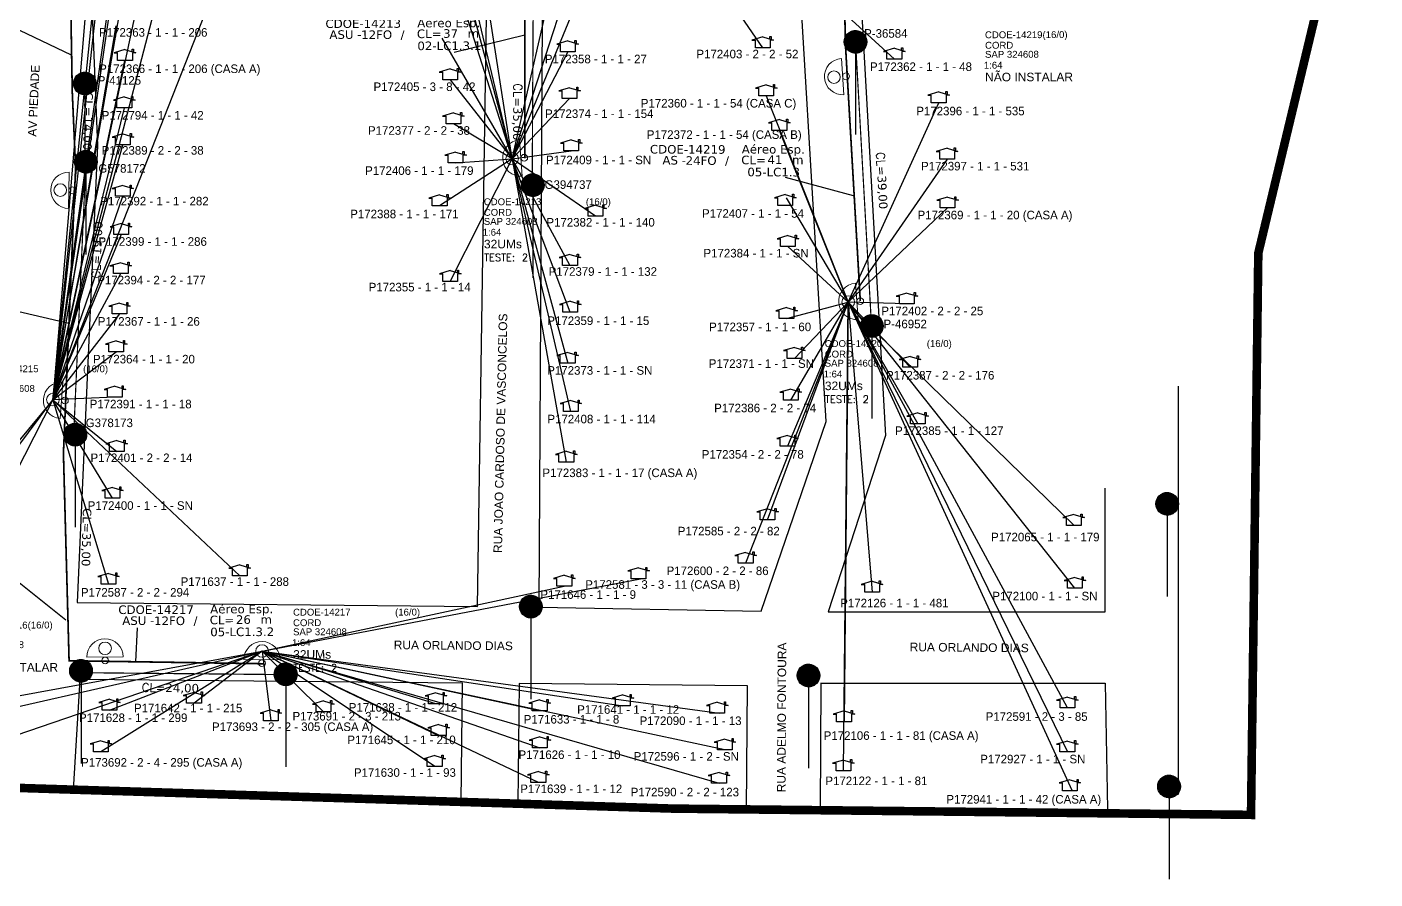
# Model space of a CAD drawing. Extents: x 4313 to 28038, y -9425 to 4777.
# Drawn here: x 13942 to 15514, y 1689 to 2683 of the extents above; entities that cross this region are included whole.
import ezdxf
from ezdxf.enums import TextEntityAlignment as Align

# ---------------------------------------------------------------- set-up
doc = ezdxf.new("R2010")
doc.units = ezdxf.units.DM
doc.header["$MEASUREMENT"] = 0
for name, color, linetype, lineweight in [("20.0-LEGENDA DOS CDO'S", 1, 'Continuous', 0), ('20.2-CDO_POSTE', 1, 'Continuous', 5), ('20.6-CORDOALHA_SUPORTE', 7, 'Continuous', 25)]:
    doc.layers.add(name, color=color, linetype=linetype, lineweight=lineweight)
for name, color, linetype in [('CAP a instalar', 1, 'Continuous'), ('celulas gpon', 7, 'Continuous'), ('label_cabos', 7, 'Continuous'), ('locais', 7, 'Continuous'), ('locais legendas', 7, 'Continuous'), ('QUADRA', 7, 'Continuous'), ('Segmento de Logradouro Texto', 238, 'Continuous'), ('surveys', 7, 'Continuous'), ('surveys legendas', 7, 'Continuous')]:
    doc.layers.add(name, color=color, linetype=linetype)
doc.layers.add('DROP DE CLIENTE', color=140, linetype='Continuous', plot=False)
doc.styles.add('ARIAL', font='arial.ttf')
doc.styles.add('DIGICADE', font='arial.ttf')
doc.styles.add('ROMANS', font='romans.shx')
doc.styles.add('siredit', font='verdana.ttf')
doc.linetypes.add('FENCELINE1', pattern='A,0.25,-0.1,[133,ltypeshp.shx,S=0.1,R=0,X=-0.1,Y=0],-0.1,1', length=1.45)
doc.dimstyles.new('CC', dxfattribs={"dimtxt": 1, "dimasz": 2, "dimexe": 0.18, "dimexo": 0.0625, "dimgap": 0.09, "dimtad": 0, "dimdec": 0, "dimrnd": 1, "dimzin": 0, "dimdsep": 46, "dimtxsty": 'siredit', "dimblk": 'NONE', "dimcen": 0, "dimse1": 1, "dimse2": 1, "dimsd1": 1, "dimsd2": 1, "dimclrt": 7, "dimadec": 0, "dimazin": 0, "dimtfac": 1, "dimtdec": 0, "dimtofl": 0, "dimtmove": 0, "dimatfit": 3, "dimfxl": 0, "dimtolj": 1, "dimtzin": 0, "dimarcsym": 0})

# ---------------------------------------------------------------- blocks, each defined once
blk = doc.blocks.new('*X22')
at = {"color": 0}
for p, q in [((-0.679997, 0.416018), (-0.018018, 1.077997)), ((-0.679809, 0.433884), (-0.035884, 1.077809)), ((-0.679715, 0.398622), (-0.000622, 1.077715)), ((-0.67911, 0.452261), (-0.054261, 1.07711)), ((-0.678999, 0.381661), (0.016339, 1.076999)), ((-0.677877, 0.365105), (0.032895, 1.075877)), ((-0.677853, 0.471196), (-0.073196, 1.075853)), ((-0.676376, 0.348929), (0.049071, 1.074376)), ((-0.675978, 0.490748), (-0.092748, 1.073978)), ((-0.674518, 0.333109), (0.064891, 1.072518)), ((-0.673417, 0.510987), (-0.112987, 1.071417)), ((-0.672323, 0.317627), (0.080373, 1.070323)), ((-0.67008, 0.532002), (-0.134002, 1.06808)), ((-0.669809, 0.302463), (0.095537, 1.067809)), ((-0.666991, 0.287604), (0.110396, 1.064991)), ((-0.665856, 0.553903), (-0.155903, 1.063856)), ((-0.663883, 0.273034), (0.124966, 1.061883)), ((-0.660603, 0.576834), (-0.178834, 1.058603)), ((-0.660497, 0.258742), (0.139258, 1.058497)), ((-0.656846, 0.244715), (0.153285, 1.054846)), ((-0.654125, 0.600989), (-0.202989, 1.052125)), ((-0.652938, 0.230945), (0.167055, 1.050938)), ((-0.648783, 0.217422), (0.180578, 1.046783)), ((-0.646156, 0.626637), (-0.228637, 1.044156)), ((-0.64439, 0.204138), (0.193862, 1.04239)), ((-0.639766, 0.191085), (0.206915, 1.037766)), ((-0.636298, 0.654172), (-0.256172, 1.034298)), ((-0.634917, 0.178256), (0.219744, 1.032917)), ((-0.62985, 0.165645), (0.232355, 1.02785)), ((-0.624571, 0.153247), (0.244753, 1.022571)), ((-0.623925, 0.684222), (-0.286222, 1.021925)), ((-0.619084, 0.141056), (0.256944, 1.017084)), ((-0.613395, 0.129067), (0.268933, 1.011395)), ((-0.607932, 0.717893), (-0.319893, 1.005932)), ((-0.607508, 0.117277), (0.280723, 1.005508)), ((-0.601426, 0.10568), (0.29232, 0.999426)), ((-0.595154, 0.094275), (0.303725, 0.993154)), ((-0.588694, 0.083057), (0.314943, 0.986694)), ((-0.58596, 0.757543), (-0.359543, 0.98396)), ((-0.58205, 0.072024), (0.325976, 0.98005)), ((-0.575224, 0.061172), (0.336828, 0.973224)), ((-0.568219, 0.0505), (0.3475, 0.966219)), ((-0.561036, 0.040005), (0.357995, 0.959036)), ((-0.553678, 0.029685), (0.368315, 0.951678)), ((-0.550397, 0.810783), (-0.412783, 0.948397)), ((-0.546146, 0.01954), (0.37846, 0.944146)), ((-0.538442, 0.009566), (0.388434, 0.936442)), ((-0.530567, -0.000236), (0.398236, 0.928567)), ((-0.522522, -0.009869), (0.407869, 0.920522)), ((-0.514308, -0.019333), (0.417333, 0.912308)), ((-0.505925, -0.028628), (0.426628, 0.903925)), ((-0.497375, -0.037756), (0.435756, 0.895375)), ((-0.488657, -0.046715), (0.444715, 0.886657)), ((-0.479772, -0.055508), (0.453508, 0.877772)), ((-0.470719, -0.064133), (0.462133, 0.868719)), ((-0.461499, -0.07259), (0.47059, 0.859499)), ((-0.45211, -0.080879), (0.478879, 0.85011)), ((-0.442553, -0.089), (0.487, 0.840553)), ((-0.432826, -0.096951), (0.494951, 0.830826)), ((-0.422929, -0.104731), (0.502731, 0.820929)), ((-0.41286, -0.11234), (0.51034, 0.81086)), ((-0.402619, -0.119776), (0.517776, 0.800619)), ((-0.392202, -0.127037), (0.525037, 0.790202)), ((-0.381609, -0.134122), (0.532122, 0.779609)), ((-0.370838, -0.141028), (0.539028, 0.768838)), ((-0.359886, -0.147754), (0.545754, 0.757886)), ((-0.348751, -0.154296), (0.552296, 0.746751)), ((-0.337429, -0.160652), (0.558652, 0.735429)), ((-0.325919, -0.16682), (0.56482, 0.723919)), ((-0.314215, -0.172794), (0.570794, 0.712215)), ((-0.302316, -0.178572), (0.576572, 0.700316)), ((-0.290215, -0.184149), (0.582149, 0.688215)), ((-0.27791, -0.189522), (0.587522, 0.67591)), ((-0.265395, -0.194684), (0.592684, 0.663395)), ((-0.252664, -0.199631), (0.597631, 0.650664)), ((-0.239711, -0.204356), (0.602356, 0.637711)), ((-0.226531, -0.208853), (0.606853, 0.624531)), ((-0.213115, -0.213115), (0.611115, 0.611115)), ((-0.199456, -0.217134), (0.615134, 0.597456)), ((-0.185546, -0.220901), (0.618901, 0.583546)), ((-0.171373, -0.224406), (0.622406, 0.569373)), ((-0.156929, -0.22764), (0.62564, 0.554929)), ((-0.1422, -0.230589), (0.628589, 0.5402)), ((-0.127174, -0.23324), (0.63124, 0.525174)), ((-0.111836, -0.23558), (0.63358, 0.509836)), ((-0.096169, -0.23759), (0.63559, 0.494169)), ((-0.080154, -0.239253), (0.637253, 0.478154)), ((-0.06377, -0.240547), (0.638547, 0.46177)), ((-0.046993, -0.241448), (0.639448, 0.444993)), ((-0.029795, -0.241927), (0.639927, 0.427795)), ((-0.012144, -0.241953), (0.639953, 0.410144)), ((0.006, -0.241488), (0.639488, 0.392)), ((0.024679, -0.240486), (0.638486, 0.373321)), ((0.043948, -0.238895), (0.636895, 0.354052)), ((0.063871, -0.236649), (0.634649, 0.334129)), ((0.084528, -0.23367), (0.63167, 0.313472)), ((0.106018, -0.229858), (0.627858, 0.291982)), ((0.12847, -0.225084), (0.623084, 0.26953)), ((0.152051, -0.21918), (0.61718, 0.245949)), ((0.176993, -0.211916), (0.609916, 0.221007)), ((0.203627, -0.20296), (0.60096, 0.194373)), ((0.232456, -0.191808), (0.589808, 0.165544)), ((0.264325, -0.177617), (0.575617, 0.133675)), ((0.300865, -0.158754), (0.556754, 0.097135)), ((0.346227, -0.13107), (0.52907, 0.051773)), ((0.43272, -0.062254), (0.460254, -0.03472))]:
    blk.add_line(p, q, dxfattribs=at)
blk = doc.blocks.new('POLE_POLE')
at = {"color": 0}
blk.add_line((-0.0000002, -0.00000239), (-0.0000002, -0.00004983), dxfattribs=at)
blk.add_circle((-0.0000002, 0.00000418), 0.0000066, dxfattribs=at)
at = {"color": 0, "xscale": 1e-05, "yscale": 1e-05, "zscale": 1e-05}
blk.add_blockref('*X22', (0, 0), dxfattribs=at)
blk = doc.blocks.new('SURVEY_SURVEY')
for p, q in [((0, 0.0000127), (-0.0000126, 0.000009)), ((-0.0000126, 0.000009), (-0.0000086, 0.000009)), ((-0.0000086, 0), (-0.0000086, 0.000009)), ((0.0000086, 0), (-0.0000086, 0)), ((0, 0.0000127), (0.0000126, 0.000009)), ((0.0000084, 0.0000132), (0.0000098, 0.0000132)), ((0.0000084, 0.0000103), (0.0000084, 0.0000132)), ((0.0000126, 0.000009), (0.0000086, 0.000009)), ((0.0000086, 0.000009), (0.0000086, 0)), ((0.0000098, 0.0000132), (0.0000098, 0.0000099))]:
    blk.add_line(p, q)
blk = doc.blocks.new('*U33')
at = {"color": 0}
blk.add_line((2.14, -0.58), (-2.1, -0.68), dxfattribs=at)
for centre, radius in [((0, 0.38), 0.733), ((0.03, -1.03), 0.393)]:
    blk.add_circle(centre, radius, dxfattribs=at)
blk.add_arc((0.02, -0.63), 2.12, 1.3782, 181.3782, dxfattribs=at)
blk = doc.blocks.new('CDOE_CT_POSTE')
at = {"layer": "20.0-LEGENDA DOS CDO'S", "color": 0, "style": 'ARIAL'}
for tag, p in [('CDO_N', (0.12, 5.25)), ('CORDOALHA', (0.12, 4.02)), ('SAP', (0.12, 2.96)), ('1:XX', (0.14, 1.23)), ('UMS', (0.14, 0.22))]:
    blk.add_attdef(tag, p, '', height=0.68, rotation=0.118, dxfattribs=at)
blk.add_attdef('FIBRAS_UTILIZADAS', text='', height=0.68, rotation=0.118, dxfattribs=at).set_placement((7.83, 5.26), align=Align.CENTER)
blk = doc.blocks.new('Teste  FTTH')
at = {"color": 0, "lineweight": 0, "style": 'ROMANS'}
for tag, p in [('TESTE', (-2.302, -0.29)), ('QTDE', (0.212, -0.29))]:
    blk.add_attdef(tag, p, '', height=0.48, dxfattribs=at)
for tag, p, flags in [('FID', (-2.227, -1.253), 1), ('FATOR', (-2.227, -2.028), 3), ('ID_ATIVIDADE', (-2.227, -2.716), 3)]:
    blk.add_attdef(tag, p, '', height=0.48, dxfattribs=dict(at, flags=flags))
blk = doc.blocks.new('*U97')
at = {"layer": '20.6-CORDOALHA_SUPORTE', "const_width": 0.139}
for points in [[(-20.84, -0.38, 1.175511), (-20.83, 0.47)], [(7.83, 0.47, 1.231752), (7.83, -0.38)]]:
    blk.add_lwpolyline(points, format="xyb", dxfattribs=at)
blk.add_lwpolyline([(-20.3, 0.04), (7.31, 0.04)], dxfattribs=at)
at = {"layer": '20.6-CORDOALHA_SUPORTE', "color": 0, "lineweight": 0, "style": 'ROMANS'}
blk.add_attdef('LANCE', text='', height=1, dxfattribs=at).set_placement((-0.54, -2.21), align=Align.RIGHT)
at = {"layer": '20.6-CORDOALHA_SUPORTE', "color": 0, "style": 'siredit'}
blk.add_attdef('QTDE', (-0.54, -2.21), '', height=1, rotation=359.69, dxfattribs=at)
at = {"layer": '20.6-CORDOALHA_SUPORTE', "color": 0, "lineweight": 0, "style": 'ROMANS'}
for tag, p, flags in [('FATOR', (-5.2, -4.44), 3), ('ID_ATIVIDADE', (-5.2, -6.67), 3), ('FID', (-5.2, -8.9), 1)]:
    blk.add_attdef(tag, p, '', height=1, dxfattribs=dict(at, flags=flags))
blk = doc.blocks.new('*U98')
at = {"layer": '20.6-CORDOALHA_SUPORTE', "const_width": 0.139}
for points in [[(-20.84, -0.38, 1.175511), (-20.83, 0.47)], [(10.84, 0.47, 1.231752), (10.84, -0.38)]]:
    blk.add_lwpolyline(points, format="xyb", dxfattribs=at)
blk.add_lwpolyline([(-20.3, 0.04), (10.32, 0.04)], dxfattribs=at)
at = {"layer": '20.6-CORDOALHA_SUPORTE', "color": 0, "lineweight": 0, "style": 'ROMANS'}
blk.add_attdef('LANCE', text='', height=1, dxfattribs=at).set_placement((-0.54, -2.21), align=Align.RIGHT)
at = {"layer": '20.6-CORDOALHA_SUPORTE', "color": 0, "style": 'siredit'}
blk.add_attdef('QTDE', (-0.54, -2.21), '', height=1, rotation=359.69, dxfattribs=at)
at = {"layer": '20.6-CORDOALHA_SUPORTE', "color": 0, "lineweight": 0, "style": 'ROMANS'}
for tag, p, flags in [('FATOR', (-5.2, -4.44), 3), ('ID_ATIVIDADE', (-5.2, -6.67), 3), ('FID', (-5.2, -8.9), 1)]:
    blk.add_attdef(tag, p, '', height=1, dxfattribs=dict(at, flags=flags))
blk = doc.blocks.new('*U99')
at = {"layer": '20.6-CORDOALHA_SUPORTE', "const_width": 0.139}
for points in [[(-20.84, -0.38, 1.175511), (-20.83, 0.47)], [(9.44, 0.47, 1.231752), (9.44, -0.38)]]:
    blk.add_lwpolyline(points, format="xyb", dxfattribs=at)
blk.add_lwpolyline([(-20.3, 0.04), (8.91, 0.04)], dxfattribs=at)
at = {"layer": '20.6-CORDOALHA_SUPORTE', "color": 0, "lineweight": 0, "style": 'ROMANS'}
blk.add_attdef('LANCE', text='', height=1, dxfattribs=at).set_placement((-0.54, -2.21), align=Align.RIGHT)
at = {"layer": '20.6-CORDOALHA_SUPORTE', "color": 0, "style": 'siredit'}
blk.add_attdef('QTDE', (-0.54, -2.21), '', height=1, rotation=359.69, dxfattribs=at)
at = {"layer": '20.6-CORDOALHA_SUPORTE', "color": 0, "lineweight": 0, "style": 'ROMANS'}
for tag, p, flags in [('FATOR', (-5.2, -4.44), 3), ('ID_ATIVIDADE', (-5.2, -6.67), 3), ('FID', (-5.2, -8.9), 1)]:
    blk.add_attdef(tag, p, '', height=1, dxfattribs=dict(at, flags=flags))
blk = doc.blocks.new('*U100')
at = {"layer": '20.6-CORDOALHA_SUPORTE', "const_width": 0.139}
for points in [[(-20.84, -0.38, 1.175511), (-20.83, 0.47)], [(1.46, 0.47, 1.231752), (1.46, -0.38)]]:
    blk.add_lwpolyline(points, format="xyb", dxfattribs=at)
blk.add_lwpolyline([(-20.3, 0.04), (0.94, 0.04)], dxfattribs=at)
at = {"layer": '20.6-CORDOALHA_SUPORTE', "color": 0, "lineweight": 0, "style": 'ROMANS'}
blk.add_attdef('LANCE', text='', height=1, dxfattribs=at).set_placement((-0.54, -2.21), align=Align.RIGHT)
at = {"layer": '20.6-CORDOALHA_SUPORTE', "color": 0, "style": 'siredit'}
blk.add_attdef('QTDE', (-0.54, -2.21), '', height=1, rotation=359.69, dxfattribs=at)
at = {"layer": '20.6-CORDOALHA_SUPORTE', "color": 0, "lineweight": 0, "style": 'ROMANS'}
for tag, p, flags in [('FATOR', (-5.2, -4.44), 3), ('ID_ATIVIDADE', (-5.2, -6.67), 3), ('FID', (-5.2, -8.9), 1)]:
    blk.add_attdef(tag, p, '', height=1, dxfattribs=dict(at, flags=flags))
blk = doc.blocks.new('Inst CB ESP CFOA-SM-ASU-120-S-12')
at = {"layer": 'label_cabos', "color": 0, "style": 'siredit'}
for tag, flags, p in [('ID_ATIVIDADE', 3, (1.31, 2.67)), ('FATOR', 1, (11.56, 2.55))]:
    blk.add_attdef(tag, text='', height=1, rotation=359.69, dxfattribs=dict(at, flags=flags)).set_placement(p, align=Align.MIDDLE_CENTER)
for tag, p in [('DESTINO_CABO', (3.13, 1.26)), ('TIPO_CABO', (13.11, 1.24)), ('TIPO_CABO', (1.26, 0)), ('CABO', (4.69, -0.05)), ('/', (7.71, -0.05)), ('LANCE', (10.81, 0)), ('UND', (15.96, 0)), ('FID', (13.15, -1.41))]:
    blk.add_attdef(tag, text='', height=1, rotation=359.69, dxfattribs=at).set_placement(p, align=Align.MIDDLE_CENTER)
blk.add_attdef('QTDE', (12.43, -0.47), '', height=1, rotation=359.69, dxfattribs=at)
blk = doc.blocks.new('_None')
blk = doc.blocks.new('Inst CB ESP CFOA-SM-AS-80-TS-24')
at = {"layer": 'label_cabos', "color": 0, "style": 'siredit'}
for tag, flags, p in [('ID_ATIVIDADE', 3, (1.31, 2.67)), ('FATOR', 1, (11.56, 2.55))]:
    blk.add_attdef(tag, text='', height=1, rotation=359.69, dxfattribs=dict(at, flags=flags)).set_placement(p, align=Align.MIDDLE_CENTER)
for tag, p in [('DESTINO_CABO', (3.13, 1.26)), ('TIPO_CABO', (13.11, 1.24)), ('TIPO_CABO', (1.76, 0)), ('CABO', (4.69, -0.05)), ('/', (7.71, -0.05)), ('LANCE', (10.81, 0)), ('UND', (15.96, 0)), ('FID', (13.15, -1.41))]:
    blk.add_attdef(tag, text='', height=1, rotation=359.69, dxfattribs=at).set_placement(p, align=Align.MIDDLE_CENTER)
blk.add_attdef('QTDE', (12.43, -0.47), '', height=1, rotation=359.69, dxfattribs=at)
blk = doc.blocks.new('Inst CDOE-16 CAIXA DIST OPT CDOE 48F_16D C_SPL_2_1_8')
at = {"layer": "20.0-LEGENDA DOS CDO'S", "color": 0}
for tag, p, style, flags in [('ID_ATIVIDADE', (0.12, 6.47), 'ARIAL', 3), ('FATOR', (7.92, 6.47), 'ARIAL', 1), ('QTDE', (0.1, -1.17), 'DIGICADE', 3)]:
    blk.add_attdef(tag, p, '', height=0.8, rotation=0.118, dxfattribs=dict(at, style=style, flags=flags))
at = {"layer": "20.0-LEGENDA DOS CDO'S", "color": 0, "style": 'ARIAL'}
for tag, p, height in [('CORDOALHA', (0.12, 4.02), 0.8), ('FID', (0.12, 5.25), 0.8), ('SAP', (0.12, 2.96), 0.8), ('1:XX', (-0.01, 1.7), 0.8), ('UMS', (0.14, 0.22), 1)]:
    blk.add_attdef(tag, p, '', height=height, rotation=0.118, dxfattribs=at)
blk.add_attdef('FIBRAS_UTILIZADAS', text='', height=0.8, rotation=0.118, dxfattribs=at).set_placement((13.48, 5.26), align=Align.CENTER)

msp = doc.modelspace()

# ---------------------------------------------------------------- linework, layer by layer
at = {"layer": 'CAP a instalar', "linetype": 'FENCELINE1', "ltscale": 5, "const_width": 2}
for points in [[(13459.2, 3125.9), (13527.5, 3129.5), (13846.2, 3086.3), (14265.3, 3048.1), (14537, 3018.7), (14745.9, 3007.1), (14890.8, 2940.6), (14896.1, 2663.5), (14913.5, 2363)], [(14561.4, 3015.3), (14486.5, 3017.4), (13849.1, 3078.7), (13990.6, 2828.5), (13994.4, 2607.2), (13998.3, 2518.4), (13984.1, 2185.6), (13990.7, 1943.6), (14217.1, 1940.1)], [(14561.4, 3015.3), (14532.1, 3011.5), (14522.5, 2796.8), (14522.1, 2529.5)]]:
    msp.add_lwpolyline(points, dxfattribs=at)
at = {"layer": 'celulas gpon', "color": 116, "linetype": 'Continuous', "lineweight": 200, "const_width": 10}
msp.add_lwpolyline([(13632.6, 1804.7), (14695.4, 1771.1), (15369.2, 1763.8), (15377.7, 2419.1), (15507.9, 2962.4), (15025.8, 3124.9), (14848.4, 3186.6), (14745, 3231.8), (14664.2, 3263.4), (14570.6, 3141.7), (14124.4, 3174.9), (13748.9, 3223.8)], dxfattribs=at)
at = {"layer": 'DROP DE CLIENTE'}
for points in [[(14157.6, 3120.2), (13971.9, 2248.1)], [(14799.7, 2658.6), (14564.2, 3001.6), (14951.3, 2894.1)], [(14953.2, 2645.3), (14564.2, 3001.6), (14981, 2948.6)], [(14033.5, 2983.3), (13971.9, 2248.1), (14160.2, 2971.6)], [(14250.9, 2957.4), (13971.9, 2248.1)], [(14043, 2893.3), (13971.9, 2248.1), (14042.7, 2941.8)], [(14419.7, 2857.2), (14507.5, 2529.2), (14442.3, 2948.5)], [(14629.1, 2825.5), (14507.5, 2529.2), (14586, 2872.5)], [(14051, 2792.7), (13971.9, 2248.1), (14055.4, 2840.7)], [(14430.8, 2769.4), (14507.5, 2529.2), (14437.9, 2821.4)], [(14045.3, 2684.1), (13971.9, 2248.1), (14056.7, 2741.4)], [(14572.3, 2653.8), (14507.5, 2529.2), (14575.1, 2737.8)], [(14435.2, 2386), (14507.5, 2529.2), (14425.8, 2669.9)], [(14055.1, 2588.5), (13971.9, 2248.1), (14055.9, 2643.8)], [(14435.1, 2621.2), (14507.5, 2529.2), (14439, 2569.8)], [(14574.4, 2599.3), (14507.5, 2529.2), (14576.4, 2538.4)], [(14803.8, 2602.6), (14899.5, 2362), (14819.1, 2562.2)], [(15014.7, 2528.7), (14899.5, 2362), (15004.9, 2594.3)], [(14051.4, 2440.8), (13971.9, 2248.1), (14053.5, 2545.5)], [(14441.5, 2524.2), (14507.5, 2529.2), (14422.9, 2474.2)], [(14604.7, 2462.1), (14507.5, 2529.2), (14574.9, 2404.8)], [(14575.2, 2350.3), (14507.5, 2529.2), (14572.2, 2290.5)], [(14575.9, 2234.5), (14507.5, 2529.2), (14570.6, 2175.2)], [(13971.9, 2248.1), (14053.4, 2485.3)], [(14827.2, 2483.4), (14899.5, 2362), (14829.1, 2426.9)], [(14967.9, 2359.8), (14899.5, 2362), (15015.3, 2471.7)], [(13814.7, 2037.7), (13971.9, 2248.1), (14051, 2395.2)], [(14805.4, 2108.1), (14899.5, 2362), (14779.8, 2057.3)], [(14827.5, 2342.9), (14899.5, 2362), (14836.7, 2296.3)], [(14899.5, 2362), (14828.6, 2193.7)], [(14832.4, 2247.7), (14899.5, 2362)], [(14893.8, 1815), (14899.5, 2362), (14894.5, 1872.3)], [(14899.5, 2362), (15160.5, 1792)], [(14971.6, 2285.9), (14899.5, 2362), (14980.5, 2220)], [(15163.8, 2028.1), (14899.5, 2362), (14927.2, 2023.6)], [(15155.1, 1888.5), (14899.5, 2362), (15155, 1837.2)], [(14049.5, 2348.1), (13971.9, 2248.1), (14045.7, 2304)], [(14902.5, 2355.4), (15162.8, 2101.5)], [(14044.1, 2251.1), (13971.9, 2248.1), (14046.3, 2187.7)], [(13971.9, 2248.1), (13676.2, 1892)], [(13971.9, 2248.1), (13794.5, 1900.3)], [(13971.9, 2248.1), (14189.7, 2042.6)], [(14041.3, 2133.1), (13971.9, 2248.1), (14036.7, 2032.8)], [(13665.9, 1853.9), (14215.8, 1954.8), (14568.3, 2030.6)], [(14215.8, 1954.8), (14657.2, 2039.3)], [(13900.6, 1883.2), (14215.8, 1954.8), (13900, 1846.6)], [(14037.8, 1886), (14215.8, 1954.8), (14027.7, 1837.5)], [(14417.1, 1820.3), (14215.8, 1954.8), (14136.4, 1894)], [(14215.8, 1954.8), (14749.3, 1882.4)], [(14287.3, 1884), (14215.8, 1954.8), (14226, 1873.6)], [(14418.5, 1893.5), (14215.8, 1954.8), (14421.7, 1856.4)], [(14539.5, 1885.1), (14215.8, 1954.8), (14539.8, 1842)], [(14538, 1801.7), (14215.8, 1954.8), (14636.6, 1891)], [(14755.5, 1839.6), (14215.8, 1954.8), (14748.7, 1800.6)]]:
    msp.add_lwpolyline(points, dxfattribs=at)
at = {"layer": 'QUADRA', "ltscale": 5e-05}
for p, q in [((15199, 2000.8), (15199, 2145)), ((14876, 2000.8), (15199, 2000.8)), ((14867, 1917.6), (15199, 1917.6)), ((15199, 1917.6), (15202, 1770.3))]:
    msp.add_line(p, q, dxfattribs=at)
for points in [[(15157.1, 3080.6), (15121.5, 3054.8), (15073.6, 3025.5), (15004.7, 2999.3), (14901.6, 2938.2), (14942.7, 2206.3), (14876, 2000.8)], [(14004.8, 3014.6), (14023.9, 2544.6), (14000.1, 2011.6), (14467, 2006.9), (14481.8, 2976.1), (14004.8, 3014.6)], [(14543.9, 2969.1), (14538.5, 2006.1), (14797.8, 2001.6), (14873.6, 2222.8), (14830.7, 2943.9), (14543.9, 2969.1)], [(15284.6, 1787.6), (15284.6, 2263.8)], [(14003.2, 1921.8), (13995.6, 1793.2)], [(14448, 1779), (14449.4, 1917.6), (14003.2, 1921.8)], [(14515.6, 1916.9), (14514.2, 1776.9)], [(14780.7, 1770.2), (14782, 1914.4), (14515.6, 1916.9)], [(14867.4, 1917.6), (14866.8, 1769.3)]]:
    msp.add_lwpolyline(points, dxfattribs=at)

# ---------------------------------------------------------------- block references
at = {"layer": "20.0-LEGENDA DOS CDO'S", "color": 8}
ref = msp.add_blockref('CDOE_CT_POSTE', (15057.7, 2617.2), dxfattribs=dict(at, xscale=10, yscale=10, zscale=10))
ref.add_attrib('CDO_N', 'CDOE-14219', (15058.9, 2669.7), dxfattribs={"color": 0, "height": 8, "rotation": 0.118, "style": 'ARIAL'})
ref.add_attrib('CORDOALHA', 'CORD', (15059, 2657.5), dxfattribs={"color": 0, "height": 8, "rotation": 0.118, "style": 'ARIAL'})
ref.add_attrib('SAP', 'SAP 324608', (15059, 2646.9), dxfattribs={"color": 0, "height": 8, "rotation": 0.118, "style": 'ARIAL'})
ref.add_attrib('1:XX', '1:64', (15057.6, 2634.2), dxfattribs={"color": 0, "height": 8, "rotation": 0.118, "style": 'ARIAL'})
ref.add_attrib('UMS', 'NÃO INSTALAR', (15059.1, 2619.4), dxfattribs={"color": 0, "height": 10, "rotation": 0.118, "style": 'ARIAL'})
ref.add_attrib('FIBRAS_UTILIZADAS', '   (16/0)', dxfattribs={"color": 0, "height": 8, "rotation": 0.118, "style": 'ARIAL'}).set_placement((15136, 2669.9), align=Align.CENTER)
at = {"layer": "20.0-LEGENDA DOS CDO'S", "lineweight": 0, "xscale": 10, "yscale": 10, "zscale": 10}
for p, values in [((14473.2, 2422.4), {'FID': 'CDOE-14213', 'CORDOALHA': 'CORD', 'SAP': 'SAP 324608', '1:XX': '1:64', 'UMS': '32UMs', 'FIBRAS_UTILIZADAS': '(16/0)'}), ((14870.8, 2257), {'FID': 'CDOE-14220', 'CORDOALHA': 'CORD', 'SAP': 'SAP 324608', '1:XX': '1:64', 'UMS': '32UMs', 'FIBRAS_UTILIZADAS': '(16/0)'}), ((13886.8, 2227.5), {'FID': 'CDOE-14215', 'CORDOALHA': 'CORD', 'SAP': 'SAP 324608', '1:XX': '1:64', 'UMS': '32UMs', 'FIBRAS_UTILIZADAS': '(16/0)'}), ((14250.7, 1943.7), {'FID': 'CDOE-14217', 'CORDOALHA': 'CORD', 'SAP': 'SAP 324608', '1:XX': '1:64', 'UMS': '32UMs', 'FIBRAS_UTILIZADAS': '(16/0)'})]:
    msp.add_blockref('Inst CDOE-16 CAIXA DIST OPT CDOE 48F_16D C_SPL_2_1_8', p, dxfattribs=at).add_auto_attribs(values)
at = {"layer": "20.0-LEGENDA DOS CDO'S", "lineweight": 0, "xscale": 17.50499999999995, "yscale": 17.50499999999995, "zscale": 17.50499999999995, "rotation": 0.004078562105398152}
for p in [(14515, 2414.9), (14912.6, 2249.5), (14292.5, 1936.2)]:
    msp.add_blockref('Teste  FTTH', p, dxfattribs=at).add_auto_attribs({'TESTE': 'TESTE:', 'QTDE': '2'})
at = {"layer": "20.0-LEGENDA DOS CDO'S", "color": 8}
ref = msp.add_blockref('CDOE_CT_POSTE', (13874, 1928.6), dxfattribs=dict(at, xscale=10, yscale=10, zscale=10))
ref.add_attrib('CDO_N', 'CDOE-14216', (13875.2, 1981), dxfattribs={"color": 0, "height": 8, "rotation": 0.118, "style": 'ARIAL'})
ref.add_attrib('CORDOALHA', 'CORD', (13875.2, 1968.8), dxfattribs={"color": 0, "height": 8, "rotation": 0.118, "style": 'ARIAL'})
ref.add_attrib('SAP', 'SAP 324608', (13875.3, 1958.2), dxfattribs={"color": 0, "height": 8, "rotation": 0.118, "style": 'ARIAL'})
ref.add_attrib('1:XX', '1:64', (13873.9, 1945.6), dxfattribs={"color": 0, "height": 8, "rotation": 0.118, "style": 'ARIAL'})
ref.add_attrib('UMS', 'NÃO INSTALAR', (13875.4, 1930.7), dxfattribs={"color": 0, "height": 10, "rotation": 0.118, "style": 'ARIAL'})
ref.add_attrib('FIBRAS_UTILIZADAS', '   (16/0)', dxfattribs={"color": 0, "height": 8, "rotation": 0.118, "style": 'ARIAL'}).set_placement((13952.3, 1981.2), align=Align.CENTER)
at = {"layer": '20.2-CDO_POSTE', "color": 8, "xscale": 10, "yscale": 10, "zscale": 10}
for p, rotation in [((14886.6, 2624.5), 92.69537114385017), ((13984.2, 2492.4), 87.82524113317763), ((14032.6, 1954.3), 359.0858023479136)]:
    msp.add_blockref('*U33', p, dxfattribs=dict(at, rotation=rotation))
at = {"layer": '20.2-CDO_POSTE', "color": 10, "xscale": 10, "yscale": 10, "zscale": 10}
for p, rotation in [((14511.3, 2529.5), 92.69537114385017), ((14903.2, 2362.2), 92.69537114385017), ((13975.6, 2247.8), 84.5438956667304), ((14215.7, 1951.1), 358.1023431554702)]:
    msp.add_blockref('*U33', p, dxfattribs=dict(at, rotation=rotation))
at = {"layer": '20.6-CORDOALHA_SUPORTE', "color": 0, "lineweight": 0, "xscale": 10, "yscale": 10, "zscale": 10}
for name, p, rotation, values in [('*U97', (14530.9, 2584.2), 269.6849611205679, {'QTDE': '35,00', 'LANCE': 'CL='}), ('*U99', (14006.1, 2423.1), 87.44350778241807, {'QTDE': '19,00', 'LANCE': 'CL='})]:
    msp.add_blockref(name, p, dxfattribs=dict(at, rotation=rotation)).add_auto_attribs(values)
at = {"layer": '20.6-CORDOALHA_SUPORTE', "color": 0, "lineweight": 0}
ref = msp.add_blockref('*U98', (14919.7, 2449.4), dxfattribs=dict(at, xscale=10, yscale=10, zscale=10, rotation=273.2191456892824))
ref.add_attrib('QTDE', '39,00', (14933.5, 2509.3), dxfattribs={"color": 0, "height": 10, "rotation": 272.9092, "style": 'siredit'})
ref.add_attrib('LANCE', 'CL=', dxfattribs={"color": 0, "lineweight": 0, "height": 10, "rotation": 273.2191, "style": 'ROMANS'}).set_placement((14933.5, 2509.3), align=Align.RIGHT)
ref = msp.add_blockref('*U100', (14220.3, 1927.2), dxfattribs=dict(at, xscale=10, yscale=10, zscale=10, rotation=359.4539286317984))
ref.add_attrib('QTDE', '24,00', (14102.9, 1907.1), dxfattribs={"color": 0, "height": 10, "rotation": 359.1439, "style": 'siredit'})
ref.add_attrib('LANCE', 'CL=', dxfattribs={"color": 0, "lineweight": 0, "height": 10, "rotation": 359.4539, "style": 'ROMANS'}).set_placement((14102.9, 1907.1), align=Align.RIGHT)
at = {"layer": 'label_cabos'}
ref = msp.add_blockref('Inst CB ESP CFOA-SM-ASU-120-S-12', (14302.6, 2674), dxfattribs=dict(at, xscale=10, yscale=10, zscale=10, rotation=0.4634636605450986))
ref.add_attrib('DESTINO_CABO', 'CDOE-14213', dxfattribs={"color": 0, "height": 10, "rotation": 0.1535, "style": 'siredit'}).set_placement((14333.8, 2686.8), align=Align.MIDDLE_CENTER)
ref.add_attrib('TIPO_CABO', 'Aéreo Esp.', dxfattribs={"color": 0, "height": 10, "rotation": 0.1535, "style": 'siredit'}).set_placement((14433.5, 2687.5), align=Align.MIDDLE_CENTER)
ref.add_attrib('CABO', '12FO', dxfattribs={"color": 0, "height": 10, "rotation": 0.1535, "style": 'siredit'}).set_placement((14349.4, 2673.8), align=Align.MIDDLE_CENTER)
ref.add_attrib('/', '/', dxfattribs={"color": 0, "height": 10, "rotation": 0.1535, "style": 'siredit'}).set_placement((14379.7, 2674.1), align=Align.MIDDLE_CENTER)
ref.add_attrib('TIPO_CABO', 'ASU - ', dxfattribs={"color": 0, "height": 10, "rotation": 0.1535, "style": 'siredit'}).set_placement((14315.2, 2674), align=Align.MIDDLE_CENTER)
ref.add_attrib('FID', '02-LC1.3.1', dxfattribs={"color": 0, "height": 10, "rotation": 0.1535, "style": 'siredit'}).set_placement((14434.2, 2660.9), align=Align.MIDDLE_CENTER)
ref.add_attrib('LANCE', 'CL=', dxfattribs={"color": 0, "height": 10, "rotation": 0.1535, "style": 'siredit'}).set_placement((14410.7, 2674.9), align=Align.MIDDLE_CENTER)
ref.add_attrib('QTDE', '37', (14426.9, 2670.2), dxfattribs={"color": 0, "height": 10, "rotation": 0.1535, "style": 'siredit'})
ref.add_attrib('UND', 'm', dxfattribs={"color": 0, "height": 10, "rotation": 0.1535, "style": 'siredit'}).set_placement((14462.2, 2675.3), align=Align.MIDDLE_CENTER)
ref = msp.add_blockref('Inst CB ESP CFOA-SM-AS-80-TS-24', (14680.9, 2527.4), dxfattribs=dict(at, xscale=10, yscale=10, zscale=10, rotation=0.1315642785740556))
ref.add_attrib('DESTINO_CABO', 'CDOE-14219', dxfattribs={"color": 0, "height": 10, "rotation": 359.8216, "style": 'siredit'}).set_placement((14712.2, 2540.1), align=Align.MIDDLE_CENTER)
ref.add_attrib('TIPO_CABO', 'Aéreo Esp.', dxfattribs={"color": 0, "height": 10, "rotation": 359.8216, "style": 'siredit'}).set_placement((14812, 2540.2), align=Align.MIDDLE_CENTER)
ref.add_attrib('CABO', '24FO', dxfattribs={"color": 0, "height": 10, "rotation": 359.8216, "style": 'siredit'}).set_placement((14727.8, 2527), align=Align.MIDDLE_CENTER)
ref.add_attrib('/', '/', dxfattribs={"color": 0, "height": 10, "rotation": 359.8216, "style": 'siredit'}).set_placement((14758.1, 2527.1), align=Align.MIDDLE_CENTER)
ref.add_attrib('TIPO_CABO', 'AS - ', dxfattribs={"color": 0, "height": 10, "rotation": 359.8216, "style": 'siredit'}).set_placement((14698.6, 2527.4), align=Align.MIDDLE_CENTER)
ref.add_attrib('FID', '05-LC1.3', dxfattribs={"color": 0, "height": 10, "rotation": 359.8216, "style": 'siredit'}).set_placement((14812.5, 2513.6), align=Align.MIDDLE_CENTER)
ref.add_attrib('LANCE', 'CL=', dxfattribs={"color": 0, "height": 10, "rotation": 359.8216, "style": 'siredit'}).set_placement((14789, 2527.7), align=Align.MIDDLE_CENTER)
ref.add_attrib('QTDE', '41', (14805.2, 2523), dxfattribs={"color": 0, "height": 10, "rotation": 359.8216, "style": 'siredit'})
ref.add_attrib('UND', 'm', dxfattribs={"color": 0, "height": 10, "rotation": 359.8216, "style": 'siredit'}).set_placement((14840.6, 2527.8), align=Align.MIDDLE_CENTER)
ref = msp.add_blockref('Inst CB ESP CFOA-SM-ASU-120-S-12', (14061, 1990.3), dxfattribs=dict(at, xscale=10, yscale=10, zscale=10, rotation=0.4634636605450986))
ref.add_attrib('DESTINO_CABO', 'CDOE-14217', dxfattribs={"color": 0, "height": 10, "rotation": 0.1535, "style": 'siredit'}).set_placement((14092.2, 2003.2), align=Align.MIDDLE_CENTER)
ref.add_attrib('TIPO_CABO', 'Aéreo Esp.', dxfattribs={"color": 0, "height": 10, "rotation": 0.1535, "style": 'siredit'}).set_placement((14192, 2003.9), align=Align.MIDDLE_CENTER)
ref.add_attrib('CABO', '12FO', dxfattribs={"color": 0, "height": 10, "rotation": 0.1535, "style": 'siredit'}).set_placement((14107.9, 1990.2), align=Align.MIDDLE_CENTER)
ref.add_attrib('/', '/', dxfattribs={"color": 0, "height": 10, "rotation": 0.1535, "style": 'siredit'}).set_placement((14138.2, 1990.5), align=Align.MIDDLE_CENTER)
ref.add_attrib('TIPO_CABO', 'ASU - ', dxfattribs={"color": 0, "height": 10, "rotation": 0.1535, "style": 'siredit'}).set_placement((14073.6, 1990.4), align=Align.MIDDLE_CENTER)
ref.add_attrib('FID', '05-LC1.3.2', dxfattribs={"color": 0, "height": 10, "rotation": 0.1535, "style": 'siredit'}).set_placement((14192.6, 1977.3), align=Align.MIDDLE_CENTER)
ref.add_attrib('LANCE', 'CL=', dxfattribs={"color": 0, "height": 10, "rotation": 0.1535, "style": 'siredit'}).set_placement((14169.1, 1991.2), align=Align.MIDDLE_CENTER)
ref.add_attrib('QTDE', '26', (14185.3, 1986.6), dxfattribs={"color": 0, "height": 10, "rotation": 0.1535, "style": 'siredit'})
ref.add_attrib('UND', 'm', dxfattribs={"color": 0, "height": 10, "rotation": 0.1535, "style": 'siredit'}).set_placement((14220.6, 1991.7), align=Align.MIDDLE_CENTER)
at = {"layer": 'locais', "color": 10, "xscale": 2000000, "yscale": 2000000, "zscale": 2000000}
for p in [(14908.3, 2657.1), (14009.5, 2608.5), (14010.7, 2517.2), (14531.8, 2490), (14927.4, 2325.7), (13998.3, 2199), (15271.8, 2118.3), (14529.7, 1998.4), (14005, 1923.5), (14243.8, 1919.4), (14853.5, 1918), (15274, 1788.6)]:
    msp.add_blockref('POLE_POLE', p, dxfattribs=at)
at = {"layer": 'surveys', "color": 151, "xscale": 1000000, "yscale": 1000000, "zscale": 1000000}
for p in [(14572.3, 2653.8), (14953.2, 2645.3), (14055.9, 2643.8), (14574.4, 2599.3), (14803.8, 2602.6), (14055.1, 2588.5), (15004.9, 2594.3), (14819.1, 2562.2), (14576.4, 2538.4), (14441.5, 2524.2), (15014.7, 2528.7), (14053.4, 2485.3), (14422.9, 2474.2), (14826, 2474.6), (15015.3, 2471.7), (14604.7, 2462.1), (14051.4, 2440.8), (14829.1, 2426.9), (14574.9, 2404.8), (14435.2, 2386), (14049.5, 2348.1), (14575.2, 2350.3), (14827.5, 2342.9), (14045.7, 2304), (14572.2, 2290.5), (14836.7, 2296.3), (14044.1, 2251.1), (14575.9, 2234.5), (14980.5, 2220), (14570.6, 2175.2), (14041.3, 2133.1), (15162.4, 2101.5), (14189.7, 2042.6), (14568.3, 2030.6), (14927.2, 2023.6), (15163.8, 2028.1), (14136.4, 1894), (14418.5, 1893.5), (14636.6, 1891), (14037.8, 1886), (14539.5, 1885.1), (14746.6, 1882.4), (14894.5, 1872.3), (14421.7, 1856.4), (14539.8, 1842), (15155, 1837.2), (14417.1, 1820.3), (14893.8, 1815), (14538, 1801.7), (15157.9, 1792)]:
    msp.add_blockref('SURVEY_SURVEY', p, dxfattribs=at)
at = {"layer": 'surveys', "color": 255, "xscale": 1000000, "yscale": 1000000, "zscale": 1000000}
for p in [(14799.7, 2658.6), (14435.1, 2621.2), (14439, 2569.8), (14053.5, 2545.5), (14051, 2395.2), (14967.9, 2359.8), (14971.6, 2285.9), (14832.4, 2247.7), (14828.6, 2193.7), (14046.3, 2187.7), (14805.4, 2108.1), (14779.8, 2057.3), (14036.7, 2032.8), (14654.9, 2039.3), (14226, 1873.6), (14287.3, 1884), (15155.1, 1888.5), (14027.7, 1837.5), (14755.5, 1839.6), (14748.7, 1800.6)]:
    msp.add_blockref('SURVEY_SURVEY', p, dxfattribs=at)

# ---------------------------------------------------------------- texts
at = {"layer": 'celulas gpon', "style": 'siredit'}
for s, p in [('CL=14,00', (14008.6, 2607.1)), ('CL=35,00', (14006.8, 2121.7))]:
    msp.add_text(s, height=10, rotation=268.6874, dxfattribs=at).set_placement(p)
at = {"layer": 'locais legendas', "color": 10}
for s, p in [('P-36584', (14918, 2670.3)), ('P-41125', (14024.1, 2615.5)), ('G578172', (14024.9, 2512.9)), ('G394737', (14545.3, 2494)), ('P-46952', (14940.6, 2331.4)), ('G378173', (14010.1, 2216.1))]:
    msp.add_text(s, height=10, dxfattribs=at).set_placement(p)
at = {"layer": 'Segmento de Logradouro Texto', "color": 7, "linetype": 'Continuous', "char_height": 10, "attachment_point": 1, "style": 'DIGICADE'}
for s, insert, width, rotation in [('\\fArial|b0|i0|c0|p34;\\W1.0000000000;\\T1.0000000000;\\o\\lAV PIEDADE', (13942.5, 2555.2), 87.749, 87.2459), ('\\fArial|b0|i0|c0|p34;\\W1.0000000000;\\T1.0000000000;\\o\\lRUA JOAO CARDOSO DE VASCONCELOS', (14485.6, 2069.4), 282.237, 88.7021), ('\\fArial|b0|i0|c0|p34;\\W1.0000000000;\\T1.0000000000;\\o\\lRUA ORLANDO DIAS', (14369.4, 1967.1), 141.733, 359.4903), ('\\fArial|b0|i0|c0|p34;\\W1.0000000000;\\T1.0000000000;\\o\\lRUA ADELMO FONTOURA', (14816.3, 1790.2), 177.462, 89.7076), ('\\fArial|b0|i0|c0|p34;\\W1.0000000000;\\T1.0000000000;\\o\\lRUA ORLANDO DIAS', (14971.1, 1964.7), 141.733, 359.4904)]:
    msp.add_mtext(s, dxfattribs=dict(at, insert=insert, width=width, rotation=rotation))
at = {"layer": 'surveys legendas', "color": 0}
for s, p in [('P172363 - 1 - 1 - 206', (14025.7, 2671.5)), ('P172358 - 1 - 1 - 27', (14545.6, 2640.5)), ('P172403 - 2 - 2 - 52', (14722.4, 2646.3)), ('P172362 - 1 - 1 - 48', (14924.8, 2631.5)), ('P172366 - 1 - 1 - 206 (CASA A)', (14025.8, 2629.1)), ('P172405 - 3 - 8 - 42', (14345.8, 2608.1)), ('P172360 - 1 - 1 - 54 (CASA C)', (14657.5, 2588.9)), ('P172794 - 1 - 1 - 42', (14028.7, 2574.8)), ('P172374 - 1 - 1 - 154', (14545.9, 2576.7)), ('P172396 - 1 - 1 - 535', (14978.8, 2579.8)), ('P172377 - 2 - 2 - 38', (14339.3, 2557.1)), ('P172372 - 1 - 1 - 54 (CASA B)', (14664.5, 2552.3)), ('P172389 - 2 - 2 - 38', (14028.7, 2533.9)), ('P172409 - 1 - 1 - SN', (14546.9, 2522.7)), ('P172406 - 1 - 1 - 179', (14336, 2510.3)), ('P172397 - 1 - 1 - 531', (14984.3, 2515.5)), ('P172392 - 1 - 1 - 282', (14027.1, 2474.7)), ('P172388 - 1 - 1 - 171', (14318.6, 2459.7)), ('P172407 - 1 - 1 - 54', (14728.9, 2460.3)), ('P172369 - 1 - 1 - 20 (CASA A)', (14980.3, 2458.5)), ('P172382 - 1 - 1 - 140', (14547.4, 2450)), ('P172399 - 1 - 1 - 286', (14025, 2427.6)), ('P172384 - 1 - 1 - SN', (14730.6, 2414)), ('P172394 - 2 - 2 - 177', (14023.6, 2382.6)), ('P172379 - 1 - 1 - 132', (14550, 2392.6)), ('P172355 - 1 - 1 - 14', (14340.1, 2374.4)), ('P172367 - 1 - 1 - 26', (14024.2, 2334.4)), ('P172359 - 1 - 1 - 15', (14548.5, 2335.2)), ('P172402 - 2 - 2 - 25', (14938, 2346.6)), ('P172357 - 1 - 1 - 60', (14737.2, 2328)), ('P172364 - 1 - 1 - 20', (14018.5, 2290.4)), ('P172373 - 1 - 1 - SN', (14548.4, 2277.2)), ('P172371 - 1 - 1 - SN', (14736.8, 2285.2)), ('P172387 - 2 - 2 - 176', (14943.5, 2271.6)), ('P172391 - 1 - 1 - 18', (14014.7, 2238)), ('P172386 - 2 - 2 - 74', (14743.1, 2233.4)), ('P172408 - 1 - 1 - 114', (14548.6, 2220.5)), ('P172385 - 1 - 1 - 127', (14954.1, 2206.9)), ('P172354 - 2 - 2 - 78', (14728.6, 2179.3)), ('P172401 - 2 - 2 - 14', (14015.7, 2175.3)), ('P172383 - 1 - 1 - 17 (CASA A)', (14542.8, 2157.8)), ('P172400 - 1 - 1 - SN', (14012.4, 2119.6)), ('P172585 - 2 - 2 - 82', (14700.6, 2089.8)), ('P172065 - 1 - 1 - 179', (15066.1, 2082.9)), ('P172600 - 2 - 2 - 86', (14687.6, 2043.5)), ('P172587 - 2 - 2 - 294', (14004.5, 2018.4)), ('P171637 - 1 - 1 - 288', (14120.8, 2030.9)), ('P172581 - 3 - 3 - 11 (CASA B)', (14592.7, 2027.5)), ('P171646 - 1 - 1 - 9', (14540.4, 2015.8)), ('P172126 - 1 - 1 - 481', (14890.1, 2005.9)), ('P172100 - 1 - 1 - SN', (15067.5, 2014)), ('P171642 - 1 - 1 - 215', (14066.4, 1883.4)), ('P171638 - 1 - 1 - 212', (14316.9, 1884.2)), ('P171641 - 1 - 1 - 12', (14583.3, 1881.7)), ('P171628 - 1 - 1 - 299', (14002.3, 1872.1)), ('P173693 - 2 - 2 - 305 (CASA A)', (14157.4, 1861.6)), ('P173691 - 2 - 3 - 213', (14251.3, 1873.9)), ('P171633 - 1 - 1 - 8', (14520.9, 1870.3)), ('P172090 - 1 - 1 - 13', (14656.1, 1868.6)), ('P172591 - 2 - 3 - 85', (15059.7, 1873.5)), ('P171645 - 1 - 1 - 210', (14315.2, 1846.3)), ('P172106 - 1 - 1 - 81 (CASA A)', (14870.8, 1851.3)), ('P173692 - 2 - 4 - 295 (CASA A)', (14004.7, 1820)), ('P171626 - 1 - 1 - 10', (14514.9, 1829)), ('P172596 - 1 - 2 - SN', (14649.2, 1827)), ('P172927 - 1 - 1 - SN', (15053.4, 1823.9)), ('P171630 - 1 - 1 - 93', (14322.9, 1808.2)), ('P172122 - 1 - 1 - 81', (14872.8, 1798.5)), ('P171639 - 1 - 1 - 12', (14516.9, 1789.2)), ('P172590 - 2 - 2 - 123', (14645.7, 1785.4)), ('P172941 - 1 - 1 - 42 (CASA A)', (15013.9, 1777))]:
    msp.add_text(s, height=10, dxfattribs=at).set_placement(p)

# ---------------------------------------------------------------- leaders
at = {"layer": 'label_cabos'}
for points in [[(13993.7, 2650), (13894.3, 2697)], [(14522.3, 2673.1), (14440, 2653)], [(14905.5, 2485.9), (14826.2, 2507.1)], [(13990.5, 2336.9), (13899.4, 2358.1)], [(13987, 1991.1), (13895, 2064.1)], [(14068.4, 1942.4), (14070.4, 1982)]]:
    msp.add_leader(points, dimstyle='CC', override={"dimgap": 0.09, "dimtad": 0}, dxfattribs=at)

doc.saveas('drawing.dxf')
